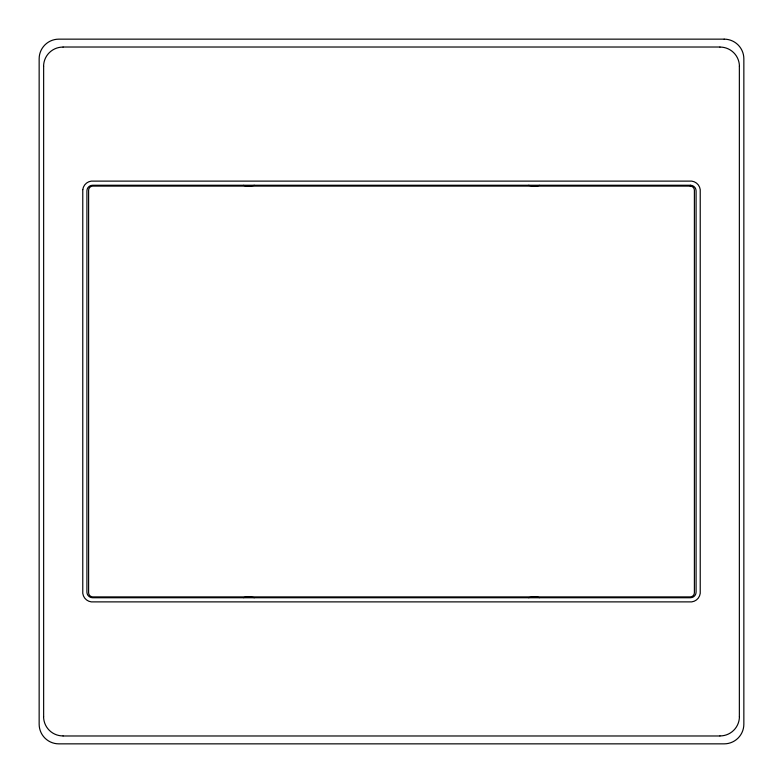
<?xml version="1.0" encoding="UTF-8"?>
<svg xmlns="http://www.w3.org/2000/svg" width="783" height="783" viewBox="0 0 783 783"><rect width="100%" height="100%" fill="white"/><g stroke="black" fill="none" stroke-linecap="round" stroke-linejoin="round"><path stroke-width="1.17" d="M254.661 185.365L249.043 186.1A21.699 21.699 0 0 1 243.425 185.365M528.339 597.635L533.957 596.9A21.699 21.699 0 0 1 539.575 597.635M63.061 47.019L719.939 47.019M63.061 735.981L719.939 735.981M528.339 185.365L533.957 186.1A21.699 21.699 0 0 0 539.575 185.365M254.661 597.635L249.043 596.9A21.699 21.699 0 0 0 243.425 597.635M739.358 66.252L739.358 716.748M43.642 66.252L43.642 716.748M43.584 66.242A19.321 19.321 0 0 1 63.061 47.078M719.939 47.078A19.321 19.321 0 0 1 739.416 66.242M63.061 735.922A19.321 19.321 0 0 1 43.584 716.758M739.416 716.758A19.321 19.321 0 0 1 719.939 735.922M82.773 189.594L82.773 593.406A9.846 9.846 0 0 0 91.249 601.882L691.751 601.882A9.846 9.846 0 0 0 700.227 593.406L700.227 189.594A9.846 9.846 0 0 0 691.751 181.118L91.249 181.118A9.846 9.846 0 0 0 82.773 189.594M724.177 39.15L58.823 39.15A19.673 19.673 0 0 0 39.15 58.823L39.15 724.177A19.673 19.673 0 0 0 58.823 743.85L724.177 743.85A19.673 19.673 0 0 0 743.85 724.177L743.85 58.823A19.673 19.673 0 0 0 724.177 39.15M690.459 185.258L92.541 185.258A5.618 5.618 0 0 0 86.913 190.876L86.913 592.124A5.618 5.618 0 0 0 92.541 597.742L690.459 597.742A5.618 5.618 0 0 0 696.087 592.124L696.087 190.876A5.618 5.618 0 0 0 690.459 185.258M690.185 186.1L92.815 186.1A4.218 4.218 0 0 0 88.606 190.318L88.606 592.682A4.218 4.218 0 0 0 92.815 596.9L690.185 596.9A4.218 4.218 0 0 0 694.394 592.682L694.394 190.318A4.218 4.218 0 0 0 690.185 186.1"/></g></svg>
